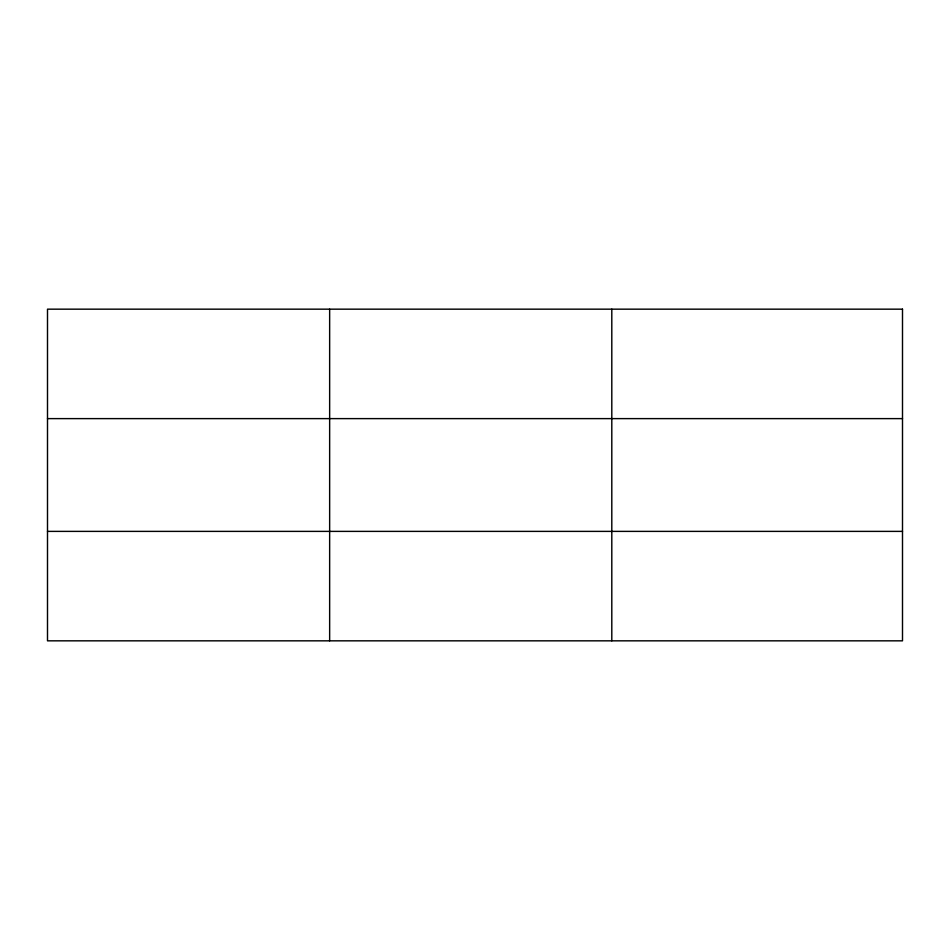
<?xml version="1.0" encoding="UTF-8"?>
<svg xmlns="http://www.w3.org/2000/svg" width="950" height="950" viewBox="0 0 950 950"><rect width="100%" height="100%" fill="white"/><g stroke="black" fill="none" stroke-linecap="round" stroke-linejoin="round"><path stroke-width="1.43" d="M329.65 309.166L329.65 640.834M611.8 309.166L611.8 640.834M47.5 418.617L902.5 418.617M47.5 531.383L902.5 531.383M902.5 309.166L902.5 640.834L47.5 640.834L47.5 309.166L902.5 309.166"/></g></svg>
